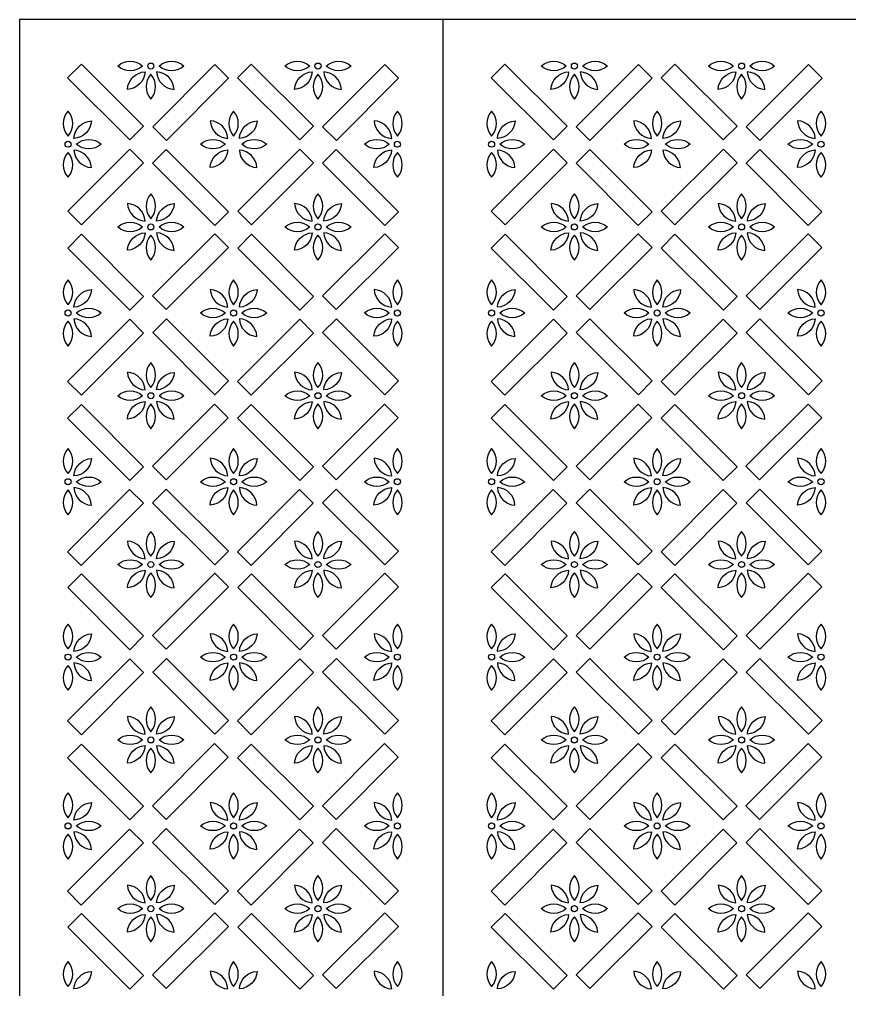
# Model space of a CAD drawing. Header units: millimetres. Extents: x 0 to 1000, y 0 to 2000.
# Drawn here: x 0 to 490, y 1427 to 2000 of the extents above; entities that cross this region are included whole.
import ezdxf

# ---------------------------------------------------------------- set-up
doc = ezdxf.new("R2010")
doc.units = ezdxf.units.MM
doc.layers.add('Image', color=70, linetype='Continuous')

msp = doc.modelspace()

# ---------------------------------------------------------------- linework, layer by layer
at = {"layer": 'Image'}
for points in [[(250, 2000), (0, 2000), (0, 0), (250, 0), (500, 0), (750, 0), (1000, 0), (1000, 2000), (750, 2000), (500, 2000)], [(28.45, 1965.56), (36.55, 1973.66), (73.24, 1936.97), (65.14, 1928.87)], [(123.45, 1965.27), (115.35, 1973.37), (78.66, 1936.67), (86.76, 1928.58)], [(128.76, 1965.56), (136.86, 1973.66), (173.55, 1936.97), (165.46, 1928.87)], [(223.76, 1965.27), (215.67, 1973.37), (178.98, 1936.67), (187.07, 1928.58)], [(278.45, 1965.56), (286.55, 1973.66), (323.24, 1936.97), (315.14, 1928.87)], [(373.45, 1965.27), (365.35, 1973.37), (328.66, 1936.67), (336.76, 1928.58)], [(378.76, 1965.56), (386.86, 1973.66), (423.55, 1936.97), (415.46, 1928.87)], [(473.76, 1965.27), (465.67, 1973.37), (428.98, 1936.67), (437.07, 1928.58)], [(28.53, 1886.78), (36.62, 1878.69), (73.31, 1915.38), (65.22, 1923.47)], [(123.38, 1886.44), (115.28, 1878.35), (78.59, 1915.04), (86.68, 1923.13)], [(128.84, 1886.78), (136.93, 1878.69), (173.62, 1915.38), (165.53, 1923.47)], [(223.69, 1886.44), (215.59, 1878.35), (178.9, 1915.04), (187, 1923.13)], [(278.53, 1886.78), (286.62, 1878.69), (323.31, 1915.38), (315.22, 1923.47)], [(373.38, 1886.44), (365.28, 1878.35), (328.59, 1915.04), (336.68, 1923.13)], [(378.84, 1886.78), (386.93, 1878.69), (423.62, 1915.38), (415.53, 1923.47)], [(473.69, 1886.44), (465.59, 1878.35), (428.9, 1915.04), (437, 1923.13)], [(28.53, 1865.02), (36.62, 1873.11), (73.31, 1836.42), (65.22, 1828.33)], [(123.38, 1865.36), (115.28, 1873.45), (78.59, 1836.76), (86.68, 1828.67)], [(128.84, 1865.02), (136.93, 1873.11), (173.62, 1836.42), (165.53, 1828.33)], [(223.69, 1865.36), (215.59, 1873.45), (178.9, 1836.76), (187, 1828.67)], [(278.53, 1865.02), (286.62, 1873.11), (323.31, 1836.42), (315.22, 1828.33)], [(373.38, 1865.36), (365.28, 1873.45), (328.59, 1836.76), (336.68, 1828.67)], [(378.84, 1865.02), (386.93, 1873.11), (423.62, 1836.42), (415.53, 1828.33)], [(473.69, 1865.36), (465.59, 1873.45), (428.9, 1836.76), (437, 1828.67)], [(28.45, 1786.24), (36.55, 1778.14), (73.24, 1814.83), (65.14, 1822.93)], [(123.45, 1786.53), (115.35, 1778.44), (78.66, 1815.13), (86.76, 1823.22)], [(128.76, 1786.24), (136.86, 1778.14), (173.55, 1814.83), (165.46, 1822.93)], [(223.76, 1786.53), (215.67, 1778.44), (178.98, 1815.13), (187.07, 1823.22)], [(278.45, 1786.24), (286.55, 1778.14), (323.24, 1814.83), (315.14, 1822.93)], [(373.45, 1786.53), (365.35, 1778.44), (328.66, 1815.13), (336.76, 1823.22)], [(378.76, 1786.24), (386.86, 1778.14), (423.55, 1814.83), (415.46, 1822.93)], [(473.76, 1786.53), (465.67, 1778.44), (428.98, 1815.13), (437.07, 1823.22)], [(28.45, 1764.48), (36.55, 1772.57), (73.24, 1735.88), (65.14, 1727.78)], [(123.3, 1764.81), (115.21, 1772.91), (78.52, 1736.22), (86.61, 1728.12)], [(128.76, 1764.48), (136.86, 1772.57), (173.55, 1735.88), (165.46, 1727.78)], [(223.61, 1764.81), (215.52, 1772.91), (178.83, 1736.22), (186.92, 1728.12)], [(278.45, 1764.48), (286.55, 1772.57), (323.24, 1735.88), (315.14, 1727.78)], [(373.3, 1764.81), (365.21, 1772.91), (328.52, 1736.22), (336.61, 1728.12)], [(378.76, 1764.48), (386.86, 1772.57), (423.55, 1735.88), (415.46, 1727.78)], [(473.61, 1764.81), (465.52, 1772.91), (428.83, 1736.22), (436.92, 1728.12)], [(28.38, 1685.69), (36.47, 1677.6), (73.16, 1714.29), (65.07, 1722.38)], [(123.38, 1685.99), (115.28, 1677.89), (78.59, 1714.58), (86.68, 1722.68)], [(128.69, 1685.69), (136.79, 1677.6), (173.48, 1714.29), (165.38, 1722.38)], [(223.69, 1685.99), (215.59, 1677.89), (178.9, 1714.58), (187, 1722.68)], [(278.38, 1685.69), (286.47, 1677.6), (323.16, 1714.29), (315.07, 1722.38)], [(373.38, 1685.99), (365.28, 1677.89), (328.59, 1714.58), (336.68, 1722.68)], [(378.69, 1685.69), (386.79, 1677.6), (423.48, 1714.29), (415.38, 1722.38)], [(473.69, 1685.99), (465.59, 1677.89), (428.9, 1714.58), (437, 1722.68)], [(28.53, 1664.56), (36.62, 1672.66), (73.31, 1635.97), (65.22, 1627.87)], [(123.38, 1664.9), (115.28, 1673), (78.59, 1636.3), (86.68, 1628.21)], [(128.84, 1664.56), (136.93, 1672.66), (173.62, 1635.97), (165.53, 1627.87)], [(223.69, 1664.9), (215.59, 1673), (178.9, 1636.3), (187, 1628.21)], [(278.53, 1664.56), (286.62, 1672.66), (323.31, 1635.97), (315.22, 1627.87)], [(373.38, 1664.9), (365.28, 1673), (328.59, 1636.3), (336.68, 1628.21)], [(378.84, 1664.56), (386.93, 1672.66), (423.62, 1635.97), (415.53, 1627.87)], [(473.69, 1664.9), (465.59, 1673), (428.9, 1636.3), (437, 1628.21)], [(28.45, 1585.78), (36.55, 1577.68), (73.24, 1614.38), (65.14, 1622.47)], [(123.45, 1586.07), (115.35, 1577.98), (78.66, 1614.67), (86.76, 1622.76)], [(128.77, 1585.78), (136.86, 1577.68), (173.55, 1614.38), (165.46, 1622.47)], [(223.76, 1586.07), (215.67, 1577.98), (178.98, 1614.67), (187.07, 1622.76)], [(278.45, 1585.78), (286.55, 1577.68), (323.24, 1614.38), (315.14, 1622.47)], [(373.45, 1586.07), (365.35, 1577.98), (328.66, 1614.67), (336.76, 1622.76)], [(378.77, 1585.78), (386.86, 1577.68), (423.55, 1614.38), (415.46, 1622.47)], [(473.76, 1586.07), (465.67, 1577.98), (428.98, 1614.67), (437.07, 1622.76)], [(28.45, 1564.02), (36.55, 1572.11), (73.24, 1535.42), (65.14, 1527.33)], [(123.3, 1564.36), (115.21, 1572.45), (78.52, 1535.76), (86.61, 1527.67)], [(128.77, 1564.02), (136.86, 1572.11), (173.55, 1535.42), (165.46, 1527.33)], [(223.61, 1564.36), (215.52, 1572.45), (178.83, 1535.76), (186.92, 1527.67)], [(278.45, 1564.02), (286.55, 1572.11), (323.24, 1535.42), (315.14, 1527.33)], [(373.3, 1564.36), (365.21, 1572.45), (328.52, 1535.76), (336.61, 1527.67)], [(378.77, 1564.02), (386.86, 1572.11), (423.55, 1535.42), (415.46, 1527.33)], [(473.61, 1564.36), (465.52, 1572.45), (428.83, 1535.76), (436.92, 1527.67)], [(28.38, 1485.23), (36.47, 1477.14), (73.17, 1513.83), (65.07, 1521.93)], [(123.38, 1485.53), (115.28, 1477.43), (78.59, 1514.12), (86.68, 1522.22)], [(128.69, 1485.23), (136.79, 1477.14), (173.48, 1513.83), (165.38, 1521.93)], [(223.69, 1485.53), (215.59, 1477.43), (178.9, 1514.12), (187, 1522.22)], [(278.38, 1485.23), (286.47, 1477.14), (323.17, 1513.83), (315.07, 1521.93)], [(373.38, 1485.53), (365.28, 1477.43), (328.59, 1514.12), (336.68, 1522.22)], [(378.69, 1485.23), (386.79, 1477.14), (423.48, 1513.83), (415.38, 1521.93)], [(473.69, 1485.53), (465.59, 1477.43), (428.9, 1514.12), (437, 1522.22)], [(28.53, 1464.11), (36.62, 1472.2), (73.31, 1435.51), (65.22, 1427.41)], [(123.38, 1464.44), (115.28, 1472.54), (78.59, 1435.85), (86.68, 1427.75)], [(128.84, 1464.11), (136.93, 1472.2), (173.62, 1435.51), (165.53, 1427.41)], [(223.69, 1464.44), (215.59, 1472.54), (178.9, 1435.85), (187, 1427.75)], [(278.53, 1464.11), (286.62, 1472.2), (323.31, 1435.51), (315.22, 1427.41)], [(373.38, 1464.44), (365.28, 1472.54), (328.59, 1435.85), (336.68, 1427.75)], [(378.84, 1464.11), (386.93, 1472.2), (423.62, 1435.51), (415.53, 1427.41)], [(473.69, 1464.44), (465.59, 1472.54), (428.9, 1435.85), (437, 1427.75)]]:
    msp.add_lwpolyline(points, close=True, dxfattribs=at)
msp.add_lwpolyline([(250, 2000), (250, 0)], dxfattribs=at)
for points in [[(58.03, 1972.47, -0.380423), (72.73, 1972.47, -0.380423)], [(82.4, 1972.47, -0.380423), (97.1, 1972.47, -0.380423)], [(156.7, 1972.47, -0.380423), (171.4, 1972.47, -0.380423)], [(181.07, 1972.47, -0.380423), (195.77, 1972.47, -0.380423)], [(308.03, 1972.47, -0.380423), (322.73, 1972.47, -0.380423)], [(332.4, 1972.47, -0.380423), (347.1, 1972.47, -0.380423)], [(406.7, 1972.47, -0.380423), (421.4, 1972.47, -0.380423)], [(431.07, 1972.47, -0.380423), (445.77, 1972.47, -0.380423)], [(74.14, 1969.06, -0.380423), (63.72, 1958.69, -0.380423)], [(77.57, 1967.64, 0.380423), (77.57, 1952.94, 0.380423)], [(91.35, 1958.63, 0.380423), (80.98, 1969.05, 0.380423)], [(172.81, 1969.06, -0.380423), (162.39, 1958.69, -0.380423)], [(176.23, 1967.64, 0.380423), (176.23, 1952.94, 0.380423)], [(190.02, 1958.63, 0.380423), (179.64, 1969.05, 0.380423)], [(324.14, 1969.06, -0.380423), (313.72, 1958.69, -0.380423)], [(327.57, 1967.64, 0.380423), (327.57, 1952.94, 0.380423)], [(341.35, 1958.63, 0.380423), (330.98, 1969.05, 0.380423)], [(422.81, 1969.06, -0.380423), (412.39, 1958.69, -0.380423)], [(426.23, 1967.64, 0.380423), (426.23, 1952.94, 0.380423)], [(440.02, 1958.63, 0.380423), (429.64, 1969.05, 0.380423)], [(28.72, 1945.86, 0.380423), (28.72, 1931.15, 0.380423)], [(126.41, 1945.86, 0.380423), (126.41, 1931.15, 0.380423)], [(223.13, 1945.86, 0.380423), (223.13, 1931.15, 0.380423)], [(278.72, 1945.86, 0.380423), (278.72, 1931.15, 0.380423)], [(376.41, 1945.86, 0.380423), (376.41, 1931.15, 0.380423)], [(473.13, 1945.86, 0.380423), (473.13, 1931.15, 0.380423)], [(42.56, 1940.11, -0.380423), (32.14, 1929.73, -0.380423)], [(123, 1929.74, 0.380423), (112.62, 1940.16, 0.380423)], [(140.26, 1940.11, -0.380423), (129.84, 1929.73, -0.380423)], [(219.72, 1929.74, 0.380423), (209.34, 1940.16, 0.380423)], [(292.56, 1940.11, -0.380423), (282.14, 1929.73, -0.380423)], [(373, 1929.74, 0.380423), (362.62, 1940.16, 0.380423)], [(390.26, 1940.11, -0.380423), (379.84, 1929.73, -0.380423)], [(469.72, 1929.74, 0.380423), (459.34, 1940.16, 0.380423)], [(33.55, 1926.32, -0.380423), (48.26, 1926.32, -0.380423)], [(106.87, 1926.32, -0.380423), (121.58, 1926.32, -0.380423)], [(131.24, 1926.32, -0.380423), (145.95, 1926.32, -0.380423)], [(203.59, 1926.32, -0.380423), (218.29, 1926.32, -0.380423)], [(283.55, 1926.32, -0.380423), (298.26, 1926.32, -0.380423)], [(356.87, 1926.32, -0.380423), (371.58, 1926.32, -0.380423)], [(381.24, 1926.32, -0.380423), (395.95, 1926.32, -0.380423)], [(453.59, 1926.32, -0.380423), (468.29, 1926.32, -0.380423)], [(28.72, 1921.49, 0.380423), (28.72, 1906.78, 0.380423)], [(42.51, 1912.47, 0.380423), (32.13, 1922.89, 0.380423)], [(122.99, 1922.91, -0.380423), (112.57, 1912.53, -0.380423)], [(140.2, 1912.47, 0.380423), (129.82, 1922.89, 0.380423)], [(219.7, 1922.91, -0.380423), (209.28, 1912.53, -0.380423)], [(223.13, 1921.49, 0.380423), (223.13, 1906.78, 0.380423)], [(278.72, 1921.49, 0.380423), (278.72, 1906.78, 0.380423)], [(292.51, 1912.47, 0.380423), (282.13, 1922.89, 0.380423)], [(372.99, 1922.91, -0.380423), (362.57, 1912.53, -0.380423)], [(390.2, 1912.47, 0.380423), (379.82, 1922.89, 0.380423)], [(469.7, 1922.91, -0.380423), (459.28, 1912.53, -0.380423)], [(473.13, 1921.49, 0.380423), (473.13, 1906.78, 0.380423)], [(77.57, 1897.01, 0.380423), (77.57, 1882.31, 0.380423)], [(176.23, 1897.01, 0.380423), (176.23, 1882.31, 0.380423)], [(327.57, 1897.01, 0.380423), (327.57, 1882.31, 0.380423)], [(426.23, 1897.01, 0.380423), (426.23, 1882.31, 0.380423)], [(74.16, 1880.9, 0.380423), (63.78, 1891.32, 0.380423)], [(91.41, 1891.26, -0.380423), (80.99, 1880.88, -0.380423)], [(172.82, 1880.9, 0.380423), (162.45, 1891.32, 0.380423)], [(190.08, 1891.26, -0.380423), (179.66, 1880.88, -0.380423)], [(324.16, 1880.9, 0.380423), (313.78, 1891.32, 0.380423)], [(341.41, 1891.26, -0.380423), (330.99, 1880.88, -0.380423)], [(422.82, 1880.9, 0.380423), (412.45, 1891.32, 0.380423)], [(440.08, 1891.26, -0.380423), (429.66, 1880.88, -0.380423)], [(58.03, 1877.47, -0.380423), (72.73, 1877.47, -0.380423)], [(82.4, 1877.47, -0.380423), (97.1, 1877.47, -0.380423)], [(156.7, 1877.47, -0.380423), (171.4, 1877.47, -0.380423)], [(181.07, 1877.47, -0.380423), (195.77, 1877.47, -0.380423)], [(308.03, 1877.47, -0.380423), (322.73, 1877.47, -0.380423)], [(332.4, 1877.47, -0.380423), (347.1, 1877.47, -0.380423)], [(406.7, 1877.47, -0.380423), (421.4, 1877.47, -0.380423)], [(431.07, 1877.47, -0.380423), (445.77, 1877.47, -0.380423)], [(74.14, 1874.06, -0.380423), (63.72, 1863.69, -0.380423)], [(91.35, 1863.63, 0.380423), (80.98, 1874.05, 0.380423)], [(172.81, 1874.06, -0.380423), (162.39, 1863.69, -0.380423)], [(190.02, 1863.63, 0.380423), (179.64, 1874.05, 0.380423)], [(324.14, 1874.06, -0.380423), (313.72, 1863.69, -0.380423)], [(341.35, 1863.63, 0.380423), (330.98, 1874.05, 0.380423)], [(422.81, 1874.06, -0.380423), (412.39, 1863.69, -0.380423)], [(440.02, 1863.63, 0.380423), (429.64, 1874.05, 0.380423)], [(77.57, 1872.64, 0.380423), (77.57, 1857.94, 0.380423)], [(176.23, 1872.64, 0.380423), (176.23, 1857.94, 0.380423)], [(327.57, 1872.64, 0.380423), (327.57, 1857.94, 0.380423)], [(426.23, 1872.64, 0.380423), (426.23, 1857.94, 0.380423)], [(28.72, 1846.21, 0.380423), (28.72, 1831.51, 0.380423)], [(126.41, 1846.21, 0.380423), (126.41, 1831.51, 0.380423)], [(223.13, 1846.21, 0.380423), (223.13, 1831.51, 0.380423)], [(278.72, 1846.21, 0.380423), (278.72, 1831.51, 0.380423)], [(376.41, 1846.21, 0.380423), (376.41, 1831.51, 0.380423)], [(473.13, 1846.21, 0.380423), (473.13, 1831.51, 0.380423)], [(42.56, 1840.46, -0.380423), (32.14, 1830.08, -0.380423)], [(123, 1830.1, 0.380423), (112.62, 1840.52, 0.380423)], [(140.26, 1840.46, -0.380423), (129.84, 1830.08, -0.380423)], [(219.72, 1830.1, 0.380423), (209.34, 1840.52, 0.380423)], [(292.56, 1840.46, -0.380423), (282.14, 1830.08, -0.380423)], [(373, 1830.1, 0.380423), (362.62, 1840.52, 0.380423)], [(390.26, 1840.46, -0.380423), (379.84, 1830.08, -0.380423)], [(469.72, 1830.1, 0.380423), (459.34, 1840.52, 0.380423)], [(33.55, 1826.67, -0.380423), (48.26, 1826.67, -0.380423)], [(106.87, 1826.67, -0.380423), (121.58, 1826.67, -0.380423)], [(131.24, 1826.67, -0.380423), (145.95, 1826.67, -0.380423)], [(203.59, 1826.67, -0.380423), (218.29, 1826.67, -0.380423)], [(283.55, 1826.67, -0.380423), (298.26, 1826.67, -0.380423)], [(356.87, 1826.67, -0.380423), (371.58, 1826.67, -0.380423)], [(381.24, 1826.67, -0.380423), (395.95, 1826.67, -0.380423)], [(453.59, 1826.67, -0.380423), (468.29, 1826.67, -0.380423)], [(28.72, 1821.84, 0.380423), (28.72, 1807.14, 0.380423)], [(42.51, 1812.83, 0.380423), (32.13, 1823.25, 0.380423)], [(122.99, 1823.26, -0.380423), (112.57, 1812.89, -0.380423)], [(126.41, 1821.84, 0.380423), (126.41, 1807.14, 0.380423)], [(140.2, 1812.83, 0.380423), (129.82, 1823.25, 0.380423)], [(219.7, 1823.26, -0.380423), (209.28, 1812.89, -0.380423)], [(223.13, 1821.84, 0.380423), (223.13, 1807.14, 0.380423)], [(278.72, 1821.84, 0.380423), (278.72, 1807.14, 0.380423)], [(292.51, 1812.83, 0.380423), (282.13, 1823.25, 0.380423)], [(372.99, 1823.26, -0.380423), (362.57, 1812.89, -0.380423)], [(376.41, 1821.84, 0.380423), (376.41, 1807.14, 0.380423)], [(390.2, 1812.83, 0.380423), (379.82, 1823.25, 0.380423)], [(469.7, 1823.26, -0.380423), (459.28, 1812.89, -0.380423)], [(473.13, 1821.84, 0.380423), (473.13, 1807.14, 0.380423)], [(77.57, 1797.37, 0.380423), (77.57, 1782.66, 0.380423)], [(176.23, 1797.37, 0.380423), (176.23, 1782.66, 0.380423)], [(327.57, 1797.37, 0.380423), (327.57, 1782.66, 0.380423)], [(426.23, 1797.37, 0.380423), (426.23, 1782.66, 0.380423)], [(74.16, 1781.25, 0.380423), (63.78, 1791.67, 0.380423)], [(91.41, 1791.61, -0.380423), (80.99, 1781.24, -0.380423)], [(172.82, 1781.25, 0.380423), (162.45, 1791.67, 0.380423)], [(190.08, 1791.61, -0.380423), (179.66, 1781.24, -0.380423)], [(324.16, 1781.25, 0.380423), (313.78, 1791.67, 0.380423)], [(341.41, 1791.61, -0.380423), (330.99, 1781.24, -0.380423)], [(422.82, 1781.25, 0.380423), (412.45, 1791.67, 0.380423)], [(440.08, 1791.61, -0.380423), (429.66, 1781.24, -0.380423)], [(58.03, 1777.83, -0.380423), (72.73, 1777.83, -0.380423)], [(82.4, 1777.83, -0.380423), (97.1, 1777.83, -0.380423)], [(156.7, 1777.83, -0.380423), (171.4, 1777.83, -0.380423)], [(181.07, 1777.83, -0.380423), (195.77, 1777.83, -0.380423)], [(308.03, 1777.83, -0.380423), (322.73, 1777.83, -0.380423)], [(332.4, 1777.83, -0.380423), (347.1, 1777.83, -0.380423)], [(406.7, 1777.83, -0.380423), (421.4, 1777.83, -0.380423)], [(431.07, 1777.83, -0.380423), (445.77, 1777.83, -0.380423)], [(74.14, 1774.42, -0.380423), (63.72, 1764.04, -0.380423)], [(77.57, 1773, 0.380423), (77.57, 1758.29, 0.380423)], [(91.35, 1763.98, 0.380423), (80.98, 1774.4, 0.380423)], [(172.81, 1774.42, -0.380423), (162.39, 1764.04, -0.380423)], [(176.23, 1773, 0.380423), (176.23, 1758.29, 0.380423)], [(190.02, 1763.98, 0.380423), (179.64, 1774.4, 0.380423)], [(324.14, 1774.42, -0.380423), (313.72, 1764.04, -0.380423)], [(327.57, 1773, 0.380423), (327.57, 1758.29, 0.380423)], [(341.35, 1763.98, 0.380423), (330.98, 1774.4, 0.380423)], [(422.81, 1774.42, -0.380423), (412.39, 1764.04, -0.380423)], [(426.23, 1773, 0.380423), (426.23, 1758.29, 0.380423)], [(440.02, 1763.98, 0.380423), (429.64, 1774.4, 0.380423)], [(28.72, 1746.57, 0.380423), (28.72, 1731.86, 0.380423)], [(126.41, 1746.57, 0.380423), (126.41, 1731.86, 0.380423)], [(223.13, 1746.57, 0.380423), (223.13, 1731.86, 0.380423)], [(278.72, 1746.57, 0.380423), (278.72, 1731.86, 0.380423)], [(376.41, 1746.57, 0.380423), (376.41, 1731.86, 0.380423)], [(473.13, 1746.57, 0.380423), (473.13, 1731.86, 0.380423)], [(42.56, 1740.82, -0.380423), (32.14, 1730.44, -0.380423)], [(123, 1730.45, 0.380423), (112.62, 1740.87, 0.380423)], [(140.26, 1740.82, -0.380423), (129.84, 1730.44, -0.380423)], [(219.72, 1730.45, 0.380423), (209.34, 1740.87, 0.380423)], [(292.56, 1740.82, -0.380423), (282.14, 1730.44, -0.380423)], [(373, 1730.45, 0.380423), (362.62, 1740.87, 0.380423)], [(390.26, 1740.82, -0.380423), (379.84, 1730.44, -0.380423)], [(469.72, 1730.45, 0.380423), (459.34, 1740.87, 0.380423)], [(33.55, 1727.03, -0.380423), (48.26, 1727.03, -0.380423)], [(106.87, 1727.03, -0.380423), (121.58, 1727.03, -0.380423)], [(131.24, 1727.03, -0.380423), (145.95, 1727.03, -0.380423)], [(203.59, 1727.03, -0.380423), (218.29, 1727.03, -0.380423)], [(283.55, 1727.03, -0.380423), (298.26, 1727.03, -0.380423)], [(356.87, 1727.03, -0.380423), (371.58, 1727.03, -0.380423)], [(381.24, 1727.03, -0.380423), (395.95, 1727.03, -0.380423)], [(453.59, 1727.03, -0.380423), (468.29, 1727.03, -0.380423)], [(28.72, 1722.2, 0.380423), (28.72, 1707.49, 0.380423)], [(42.51, 1713.18, 0.380423), (32.13, 1723.6, 0.380423)], [(122.99, 1723.62, -0.380423), (112.57, 1713.24, -0.380423)], [(126.41, 1722.2, 0.380423), (126.41, 1707.49, 0.380423)], [(140.2, 1713.18, 0.380423), (129.82, 1723.6, 0.380423)], [(219.7, 1723.62, -0.380423), (209.28, 1713.24, -0.380423)], [(223.13, 1722.2, 0.380423), (223.13, 1707.49, 0.380423)], [(278.72, 1722.2, 0.380423), (278.72, 1707.49, 0.380423)], [(292.51, 1713.18, 0.380423), (282.13, 1723.6, 0.380423)], [(372.99, 1723.62, -0.380423), (362.57, 1713.24, -0.380423)], [(376.41, 1722.2, 0.380423), (376.41, 1707.49, 0.380423)], [(390.2, 1713.18, 0.380423), (379.82, 1723.6, 0.380423)], [(469.7, 1723.62, -0.380423), (459.28, 1713.24, -0.380423)], [(473.13, 1722.2, 0.380423), (473.13, 1707.49, 0.380423)], [(77.57, 1697.72, 0.380423), (77.57, 1683.02, 0.380423)], [(176.23, 1697.72, 0.380423), (176.23, 1683.02, 0.380423)], [(327.57, 1697.72, 0.380423), (327.57, 1683.02, 0.380423)], [(426.23, 1697.72, 0.380423), (426.23, 1683.02, 0.380423)], [(74.16, 1681.61, 0.380423), (63.78, 1692.03, 0.380423)], [(91.41, 1691.97, -0.380423), (80.99, 1681.59, -0.380423)], [(172.82, 1681.61, 0.380423), (162.45, 1692.03, 0.380423)], [(190.08, 1691.97, -0.380423), (179.66, 1681.59, -0.380423)], [(324.16, 1681.61, 0.380423), (313.78, 1692.03, 0.380423)], [(341.41, 1691.97, -0.380423), (330.99, 1681.59, -0.380423)], [(422.82, 1681.61, 0.380423), (412.45, 1692.03, 0.380423)], [(440.08, 1691.97, -0.380423), (429.66, 1681.59, -0.380423)], [(58.03, 1678.18, -0.380423), (72.73, 1678.18, -0.380423)], [(82.4, 1678.18, -0.380423), (97.1, 1678.18, -0.380423)], [(156.7, 1678.18, -0.380423), (171.4, 1678.18, -0.380423)], [(181.07, 1678.18, -0.380423), (195.77, 1678.18, -0.380423)], [(308.03, 1678.18, -0.380423), (322.73, 1678.18, -0.380423)], [(332.4, 1678.18, -0.380423), (347.1, 1678.18, -0.380423)], [(406.7, 1678.18, -0.380423), (421.4, 1678.18, -0.380423)], [(431.07, 1678.18, -0.380423), (445.77, 1678.18, -0.380423)], [(74.14, 1674.77, -0.380423), (63.72, 1664.4, -0.380423)], [(77.57, 1673.35, 0.380423), (77.57, 1658.64, 0.380423)], [(91.35, 1664.34, 0.380423), (80.98, 1674.76, 0.380423)], [(172.81, 1674.77, -0.380423), (162.39, 1664.4, -0.380423)], [(176.23, 1673.35, 0.380423), (176.23, 1658.64, 0.380423)], [(190.02, 1664.34, 0.380423), (179.64, 1674.76, 0.380423)], [(324.14, 1674.77, -0.380423), (313.72, 1664.4, -0.380423)], [(327.57, 1673.35, 0.380423), (327.57, 1658.64, 0.380423)], [(341.35, 1664.34, 0.380423), (330.98, 1674.76, 0.380423)], [(422.81, 1674.77, -0.380423), (412.39, 1664.4, -0.380423)], [(426.23, 1673.35, 0.380423), (426.23, 1658.64, 0.380423)], [(440.02, 1664.34, 0.380423), (429.64, 1674.76, 0.380423)], [(28.72, 1643.01, 0.380423), (28.72, 1628.31, 0.380423)], [(126.41, 1643.01, 0.380423), (126.41, 1628.31, 0.380423)], [(223.13, 1643.01, 0.380423), (223.13, 1628.31, 0.380423)], [(278.72, 1643.01, 0.380423), (278.72, 1628.31, 0.380423)], [(376.41, 1643.01, 0.380423), (376.41, 1628.31, 0.380423)], [(473.13, 1643.01, 0.380423), (473.13, 1628.31, 0.380423)], [(42.56, 1637.26, -0.380423), (32.14, 1626.89, -0.380423)], [(123, 1626.9, 0.380423), (112.62, 1637.32, 0.380423)], [(140.26, 1637.26, -0.380423), (129.84, 1626.89, -0.380423)], [(219.72, 1626.9, 0.380423), (209.34, 1637.32, 0.380423)], [(292.56, 1637.26, -0.380423), (282.14, 1626.89, -0.380423)], [(373, 1626.9, 0.380423), (362.62, 1637.32, 0.380423)], [(390.26, 1637.26, -0.380423), (379.84, 1626.89, -0.380423)], [(469.72, 1626.9, 0.380423), (459.34, 1637.32, 0.380423)], [(33.55, 1623.48, -0.380423), (48.26, 1623.48, -0.380423)], [(106.87, 1623.48, -0.380423), (121.58, 1623.48, -0.380423)], [(131.24, 1623.48, -0.380423), (145.95, 1623.48, -0.380423)], [(203.59, 1623.48, -0.380423), (218.29, 1623.48, -0.380423)], [(283.55, 1623.48, -0.380423), (298.26, 1623.48, -0.380423)], [(356.87, 1623.48, -0.380423), (371.58, 1623.48, -0.380423)], [(381.24, 1623.48, -0.380423), (395.95, 1623.48, -0.380423)], [(453.59, 1623.48, -0.380423), (468.29, 1623.48, -0.380423)], [(28.72, 1618.64, 0.380423), (28.72, 1603.94, 0.380423)], [(42.51, 1609.63, 0.380423), (32.13, 1620.05, 0.380423)], [(122.99, 1620.07, -0.380423), (112.57, 1609.69, -0.380423)], [(126.41, 1618.64, 0.380423), (126.41, 1603.94, 0.380423)], [(140.2, 1609.63, 0.380423), (129.82, 1620.05, 0.380423)], [(219.7, 1620.07, -0.380423), (209.28, 1609.69, -0.380423)], [(223.13, 1618.64, 0.380423), (223.13, 1603.94, 0.380423)], [(278.72, 1618.64, 0.380423), (278.72, 1603.94, 0.380423)], [(292.51, 1609.63, 0.380423), (282.13, 1620.05, 0.380423)], [(372.99, 1620.07, -0.380423), (362.57, 1609.69, -0.380423)], [(376.41, 1618.64, 0.380423), (376.41, 1603.94, 0.380423)], [(390.2, 1609.63, 0.380423), (379.82, 1620.05, 0.380423)], [(469.7, 1620.07, -0.380423), (459.28, 1609.69, -0.380423)], [(473.13, 1618.64, 0.380423), (473.13, 1603.94, 0.380423)], [(77.57, 1594.17, 0.380423), (77.57, 1579.46, 0.380423)], [(176.23, 1594.17, 0.380423), (176.23, 1579.46, 0.380423)], [(327.57, 1594.17, 0.380423), (327.57, 1579.46, 0.380423)], [(426.23, 1594.17, 0.380423), (426.23, 1579.46, 0.380423)], [(74.16, 1578.05, 0.380423), (63.78, 1588.47, 0.380423)], [(91.41, 1588.42, -0.380423), (80.99, 1578.04, -0.380423)], [(172.82, 1578.05, 0.380423), (162.45, 1588.47, 0.380423)], [(190.08, 1588.42, -0.380423), (179.66, 1578.04, -0.380423)], [(324.16, 1578.05, 0.380423), (313.78, 1588.47, 0.380423)], [(341.41, 1588.42, -0.380423), (330.99, 1578.04, -0.380423)], [(422.82, 1578.05, 0.380423), (412.45, 1588.47, 0.380423)], [(440.08, 1588.42, -0.380423), (429.66, 1578.04, -0.380423)], [(58.03, 1574.63, -0.380423), (72.73, 1574.63, -0.380423)], [(82.4, 1574.63, -0.380423), (97.1, 1574.63, -0.380423)], [(156.7, 1574.63, -0.380423), (171.4, 1574.63, -0.380423)], [(181.07, 1574.63, -0.380423), (195.77, 1574.63, -0.380423)], [(308.03, 1574.63, -0.380423), (322.73, 1574.63, -0.380423)], [(332.4, 1574.63, -0.380423), (347.1, 1574.63, -0.380423)], [(406.7, 1574.63, -0.380423), (421.4, 1574.63, -0.380423)], [(431.07, 1574.63, -0.380423), (445.77, 1574.63, -0.380423)], [(74.14, 1571.22, -0.380423), (63.72, 1560.84, -0.380423)], [(77.57, 1569.8, 0.380423), (77.57, 1555.09, 0.380423)], [(91.35, 1560.79, 0.380423), (80.98, 1571.21, 0.380423)], [(172.81, 1571.22, -0.380423), (162.39, 1560.84, -0.380423)], [(176.23, 1569.8, 0.380423), (176.23, 1555.09, 0.380423)], [(190.02, 1560.79, 0.380423), (179.64, 1571.21, 0.380423)], [(324.14, 1571.22, -0.380423), (313.72, 1560.84, -0.380423)], [(327.57, 1569.8, 0.380423), (327.57, 1555.09, 0.380423)], [(341.35, 1560.79, 0.380423), (330.98, 1571.21, 0.380423)], [(422.81, 1571.22, -0.380423), (412.39, 1560.84, -0.380423)], [(426.23, 1569.8, 0.380423), (426.23, 1555.09, 0.380423)], [(440.02, 1560.79, 0.380423), (429.64, 1571.21, 0.380423)], [(28.72, 1543.37, 0.380423), (28.72, 1528.66, 0.380423)], [(126.41, 1543.37, 0.380423), (126.41, 1528.66, 0.380423)], [(223.13, 1543.37, 0.380423), (223.13, 1528.66, 0.380423)], [(278.72, 1543.37, 0.380423), (278.72, 1528.66, 0.380423)], [(376.41, 1543.37, 0.380423), (376.41, 1528.66, 0.380423)], [(473.13, 1543.37, 0.380423), (473.13, 1528.66, 0.380423)], [(42.56, 1537.62, -0.380423), (32.14, 1527.24, -0.380423)], [(123, 1527.26, 0.380423), (112.62, 1537.68, 0.380423)], [(140.26, 1537.62, -0.380423), (129.84, 1527.24, -0.380423)], [(219.72, 1527.26, 0.380423), (209.34, 1537.68, 0.380423)], [(292.56, 1537.62, -0.380423), (282.14, 1527.24, -0.380423)], [(373, 1527.26, 0.380423), (362.62, 1537.68, 0.380423)], [(390.26, 1537.62, -0.380423), (379.84, 1527.24, -0.380423)], [(469.72, 1527.26, 0.380423), (459.34, 1537.68, 0.380423)], [(33.55, 1523.83, -0.380423), (48.26, 1523.83, -0.380423)], [(106.87, 1523.83, -0.380423), (121.58, 1523.83, -0.380423)], [(131.24, 1523.83, -0.380423), (145.95, 1523.83, -0.380423)], [(203.59, 1523.83, -0.380423), (218.29, 1523.83, -0.380423)], [(283.55, 1523.83, -0.380423), (298.26, 1523.83, -0.380423)], [(356.87, 1523.83, -0.380423), (371.58, 1523.83, -0.380423)], [(381.24, 1523.83, -0.380423), (395.95, 1523.83, -0.380423)], [(453.59, 1523.83, -0.380423), (468.29, 1523.83, -0.380423)], [(28.72, 1519, 0.380423), (28.72, 1504.29, 0.380423)], [(42.51, 1509.99, 0.380423), (32.13, 1520.41, 0.380423)], [(122.99, 1520.42, -0.380423), (112.57, 1510.04, -0.380423)], [(126.41, 1519, 0.380423), (126.41, 1504.29, 0.380423)], [(140.2, 1509.99, 0.380423), (129.82, 1520.41, 0.380423)], [(219.7, 1520.42, -0.380423), (209.28, 1510.04, -0.380423)], [(223.13, 1519, 0.380423), (223.13, 1504.29, 0.380423)], [(278.72, 1519, 0.380423), (278.72, 1504.29, 0.380423)], [(292.51, 1509.99, 0.380423), (282.13, 1520.41, 0.380423)], [(372.99, 1520.42, -0.380423), (362.57, 1510.04, -0.380423)], [(376.41, 1519, 0.380423), (376.41, 1504.29, 0.380423)], [(390.2, 1509.99, 0.380423), (379.82, 1520.41, 0.380423)], [(469.7, 1520.42, -0.380423), (459.28, 1510.04, -0.380423)], [(473.13, 1519, 0.380423), (473.13, 1504.29, 0.380423)], [(77.57, 1494.52, 0.380423), (77.57, 1479.82, 0.380423)], [(176.23, 1494.52, 0.380423), (176.23, 1479.82, 0.380423)], [(327.57, 1494.52, 0.380423), (327.57, 1479.82, 0.380423)], [(426.23, 1494.52, 0.380423), (426.23, 1479.82, 0.380423)], [(74.16, 1478.41, 0.380423), (63.78, 1488.83, 0.380423)], [(91.41, 1488.77, -0.380423), (80.99, 1478.4, -0.380423)], [(172.82, 1478.41, 0.380423), (162.45, 1488.83, 0.380423)], [(190.08, 1488.77, -0.380423), (179.66, 1478.4, -0.380423)], [(324.16, 1478.41, 0.380423), (313.78, 1488.83, 0.380423)], [(341.41, 1488.77, -0.380423), (330.99, 1478.4, -0.380423)], [(422.82, 1478.41, 0.380423), (412.45, 1488.83, 0.380423)], [(440.08, 1488.77, -0.380423), (429.66, 1478.4, -0.380423)], [(58.03, 1474.99, -0.380423), (72.73, 1474.99, -0.380423)], [(82.4, 1474.99, -0.380423), (97.1, 1474.99, -0.380423)], [(156.7, 1474.99, -0.380423), (171.4, 1474.99, -0.380423)], [(181.07, 1474.99, -0.380423), (195.77, 1474.99, -0.380423)], [(308.03, 1474.99, -0.380423), (322.73, 1474.99, -0.380423)], [(332.4, 1474.99, -0.380423), (347.1, 1474.99, -0.380423)], [(406.7, 1474.99, -0.380423), (421.4, 1474.99, -0.380423)], [(431.07, 1474.99, -0.380423), (445.77, 1474.99, -0.380423)], [(74.14, 1471.58, -0.380423), (63.72, 1461.2, -0.380423)], [(77.57, 1470.15, 0.380423), (77.57, 1455.45, 0.380423)], [(91.35, 1461.14, 0.380423), (80.98, 1471.56, 0.380423)], [(172.81, 1471.58, -0.380423), (162.39, 1461.2, -0.380423)], [(176.23, 1470.15, 0.380423), (176.23, 1455.45, 0.380423)], [(190.02, 1461.14, 0.380423), (179.64, 1471.56, 0.380423)], [(324.14, 1471.58, -0.380423), (313.72, 1461.2, -0.380423)], [(327.57, 1470.15, 0.380423), (327.57, 1455.45, 0.380423)], [(341.35, 1461.14, 0.380423), (330.98, 1471.56, 0.380423)], [(422.81, 1471.58, -0.380423), (412.39, 1461.2, -0.380423)], [(426.23, 1470.15, 0.380423), (426.23, 1455.45, 0.380423)], [(440.02, 1461.14, 0.380423), (429.64, 1471.56, 0.380423)], [(28.72, 1443.72, 0.380423), (28.72, 1429.02, 0.380423)], [(126.41, 1443.72, 0.380423), (126.41, 1429.02, 0.380423)], [(223.13, 1443.72, 0.380423), (223.13, 1429.02, 0.380423)], [(278.72, 1443.72, 0.380423), (278.72, 1429.02, 0.380423)], [(376.41, 1443.72, 0.380423), (376.41, 1429.02, 0.380423)], [(473.13, 1443.72, 0.380423), (473.13, 1429.02, 0.380423)], [(42.56, 1437.97, -0.380423), (32.14, 1427.6, -0.380423)], [(123, 1427.61, 0.380423), (112.62, 1438.03, 0.380423)], [(140.26, 1437.97, -0.380423), (129.84, 1427.6, -0.380423)], [(219.72, 1427.61, 0.380423), (209.34, 1438.03, 0.380423)], [(292.56, 1437.97, -0.380423), (282.14, 1427.6, -0.380423)], [(373, 1427.61, 0.380423), (362.62, 1438.03, 0.380423)], [(390.26, 1437.97, -0.380423), (379.84, 1427.6, -0.380423)], [(469.72, 1427.61, 0.380423), (459.34, 1438.03, 0.380423)]]:
    msp.add_lwpolyline(points, format="xyb", close=True, dxfattribs=at)
for centre in [(77.57, 1972.47), (176.23, 1972.47), (327.57, 1972.47), (426.23, 1972.47), (28.72, 1926.32), (223.13, 1926.32), (278.72, 1926.32), (473.13, 1926.32), (77.57, 1877.47), (176.23, 1877.47), (327.57, 1877.47), (426.23, 1877.47), (28.72, 1826.67), (126.41, 1826.67), (223.13, 1826.67), (278.72, 1826.67), (376.41, 1826.67), (473.13, 1826.67), (77.57, 1777.83), (176.23, 1777.83), (327.57, 1777.83), (426.23, 1777.83), (28.72, 1727.03), (126.41, 1727.03), (223.13, 1727.03), (278.72, 1727.03), (376.41, 1727.03), (473.13, 1727.03), (77.57, 1678.18), (176.23, 1678.18), (327.57, 1678.18), (426.23, 1678.18), (28.72, 1623.48), (126.41, 1623.48), (223.13, 1623.48), (278.72, 1623.48), (376.41, 1623.48), (473.13, 1623.48), (77.57, 1574.63), (176.23, 1574.63), (327.57, 1574.63), (426.23, 1574.63), (28.72, 1523.83), (126.41, 1523.83), (223.13, 1523.83), (278.72, 1523.83), (376.41, 1523.83), (473.13, 1523.83), (77.57, 1474.99), (176.23, 1474.99), (327.57, 1474.99), (426.23, 1474.99)]:
    msp.add_circle(centre, 1.79, dxfattribs=at)

doc.saveas('drawing.dxf')
